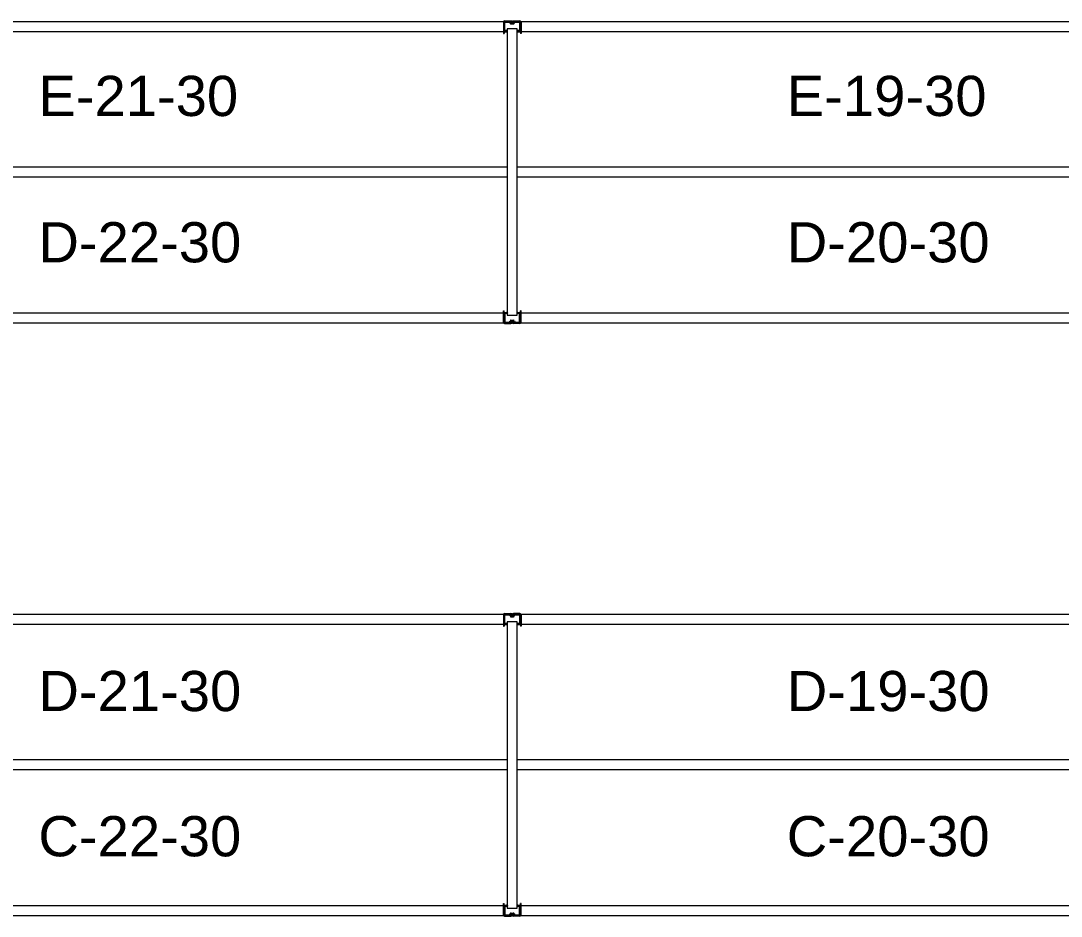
# Model space of a CAD drawing. Header units: inches. Extents: x 2743 to 10591, y -1604 to 5792.
# Drawn here: x 3173.9 to 3380.9, y -510.5 to -332.2 of the extents above; entities that cross this region are included whole.
import ezdxf

# ---------------------------------------------------------------- set-up
doc = ezdxf.new("R2010")
doc.units = ezdxf.units.IN
doc.header["$LTSCALE"] = 0.1875
doc.header["$MEASUREMENT"] = 0
for name, color, linetype, lineweight in [('22 Dimension', 7, 'Continuous', 5), ('32 Echelle', 160, 'Continuous', 15), ('33 Poutre', 30, 'Continuous', 15)]:
    doc.layers.add(name, color=color, linetype=linetype, lineweight=lineweight)
doc.styles.add('arial', font='')
doc.styles.get('arial').set_extended_font_data('Arial')

msp = doc.modelspace()

# ---------------------------------------------------------------- hatches: boundary and pattern name
at = {"layer": '32 Echelle'}
for points in [[(3270.70882, -334.52988), (3270.70882, -334.34238), (3270.52132, -334.34238)], [(3270.70882, -334.52988), (3270.70882, -334.34238), (3270.52132, -334.34238)], [(3272.70882, -334.52988), (3272.70882, -334.34238), (3272.89632, -334.34238)], [(3272.70882, -334.52988), (3272.70882, -334.34238), (3272.89632, -334.34238)], [(3270.70882, -390.15488), (3270.70882, -390.34238), (3270.52132, -390.34238)], [(3270.70882, -390.15488), (3270.70882, -390.34238), (3270.52132, -390.34238)], [(3272.70882, -390.15488), (3272.70882, -390.34238), (3272.89632, -390.34238)], [(3272.70882, -390.15488), (3272.70882, -390.34238), (3272.89632, -390.34238)], [(3270.70882, -452.52988), (3270.70882, -452.34238), (3270.52132, -452.34238)], [(3270.70882, -452.52988), (3270.70882, -452.34238), (3270.52132, -452.34238)], [(3272.70882, -452.52988), (3272.70882, -452.34238), (3272.89632, -452.34238)], [(3272.70882, -452.52988), (3272.70882, -452.34238), (3272.89632, -452.34238)], [(3270.70882, -508.15488), (3270.70882, -508.34238), (3270.52132, -508.34238)], [(3270.70882, -508.15488), (3270.70882, -508.34238), (3270.52132, -508.34238)], [(3272.70882, -508.15488), (3272.70882, -508.34238), (3272.89632, -508.34238)], [(3272.70882, -508.15488), (3272.70882, -508.34238), (3272.89632, -508.34238)]]:
    msp.add_hatch(color=256, dxfattribs=at).paths.add_polyline_path(points)

# ---------------------------------------------------------------- linework, layer by layer
at = {"layer": '22 Dimension'}
for p, q in [((3270.70882, -361.34238), (3125.08382, -361.34238)), ((3418.33382, -361.34238), (3272.70882, -361.34238)), ((3270.70882, -363.34238), (3125.08382, -363.34238)), ((3418.33382, -363.34238), (3272.70882, -363.34238)), ((3270.70882, -479.34238), (3125.08382, -479.34238)), ((3418.33382, -479.34238), (3272.70882, -479.34238)), ((3270.70882, -481.34238), (3125.08382, -481.34238)), ((3418.33382, -481.34238), (3272.70882, -481.34238))]:
    msp.add_line(p, q, dxfattribs=at)
at = {"layer": '32 Echelle', "linetype": 'Continuous', "lineweight": 25}
for p, q in [((3270.08386, -332.52613), (3270.08386, -334.15863)), ((3270.08386, -332.52613), (3270.08386, -334.15863)), ((3270.17386, -334.15863), (3270.17386, -332.52613)), ((3270.17386, -334.15863), (3270.17386, -332.52613)), ((3271.19645, -332.34238), (3270.26761, -332.34238)), ((3271.19645, -332.34238), (3270.26761, -332.34238)), ((3270.26761, -332.43238), (3271.19645, -332.43238)), ((3270.26761, -332.43238), (3271.19645, -332.43238)), ((3271.2861, -332.49872), (3271.33001, -332.64236)), ((3271.2861, -332.49872), (3271.33001, -332.64236)), ((3271.41608, -332.61604), (3271.37217, -332.47241)), ((3271.41608, -332.61604), (3271.37217, -332.47241)), ((3271.9119, -332.68238), (3271.50573, -332.68238)), ((3271.9119, -332.68238), (3271.50573, -332.68238)), ((3271.50573, -332.77238), (3271.9119, -332.77238)), ((3271.50573, -332.77238), (3271.9119, -332.77238)), ((3272.04547, -332.47241), (3272.00155, -332.61604)), ((3272.04547, -332.47241), (3272.00155, -332.61604)), ((3272.08762, -332.64236), (3272.13153, -332.49872)), ((3272.08762, -332.64236), (3272.13153, -332.49872)), ((3273.15002, -332.34238), (3272.22119, -332.34238)), ((3273.15002, -332.34238), (3272.22119, -332.34238)), ((3272.22119, -332.43238), (3273.15002, -332.43238)), ((3272.22119, -332.43238), (3273.15002, -332.43238)), ((3273.24377, -332.52613), (3273.24377, -334.15863)), ((3273.24377, -332.52613), (3273.24377, -334.15863)), ((3273.33377, -334.15863), (3273.33377, -332.52613)), ((3273.33377, -334.15863), (3273.33377, -332.52613)), ((3270.68386, -334.25238), (3270.26761, -334.25238)), ((3270.68386, -334.25238), (3270.26761, -334.25238)), ((3270.26761, -334.34238), (3270.68386, -334.34238)), ((3270.26761, -334.34238), (3270.68386, -334.34238)), ((3270.68386, -334.34238), (3270.68386, -334.25238)), ((3270.68386, -334.34238), (3270.68386, -334.25238)), ((3273.15002, -334.25238), (3272.73377, -334.25238)), ((3272.73377, -334.25238), (3272.73377, -334.34238)), ((3273.15002, -334.25238), (3272.73377, -334.25238)), ((3272.73377, -334.25238), (3272.73377, -334.34238)), ((3272.73377, -334.34238), (3273.15002, -334.34238)), ((3272.73377, -334.34238), (3273.15002, -334.34238)), ((3270.08386, -392.15863), (3270.08386, -390.52613)), ((3270.08386, -392.15863), (3270.08386, -390.52613)), ((3270.17386, -390.52613), (3270.17386, -392.15863)), ((3270.17386, -390.52613), (3270.17386, -392.15863)), ((3270.26761, -390.34238), (3270.68386, -390.34238)), ((3270.26761, -390.34238), (3270.68386, -390.34238)), ((3270.68386, -390.43238), (3270.26761, -390.43238)), ((3270.68386, -390.43238), (3270.26761, -390.43238)), ((3270.68386, -390.34238), (3270.68386, -390.43238)), ((3270.68386, -390.34238), (3270.68386, -390.43238)), ((3272.73377, -390.34238), (3273.15002, -390.34238)), ((3272.73377, -390.43238), (3272.73377, -390.34238)), ((3272.73377, -390.34238), (3273.15002, -390.34238)), ((3272.73377, -390.43238), (3272.73377, -390.34238)), ((3273.15002, -390.43238), (3272.73377, -390.43238)), ((3273.15002, -390.43238), (3272.73377, -390.43238)), ((3273.24377, -392.15863), (3273.24377, -390.52613)), ((3273.24377, -392.15863), (3273.24377, -390.52613)), ((3273.33377, -390.52613), (3273.33377, -392.15863)), ((3273.33377, -390.52613), (3273.33377, -392.15863)), ((3270.26761, -392.25238), (3271.19645, -392.25238)), ((3270.26761, -392.25238), (3271.19645, -392.25238)), ((3271.19645, -392.34238), (3270.26761, -392.34238)), ((3271.19645, -392.34238), (3270.26761, -392.34238)), ((3271.2861, -392.18604), (3271.33001, -392.04241)), ((3271.2861, -392.18604), (3271.33001, -392.04241)), ((3271.41608, -392.06872), (3271.37217, -392.21236)), ((3271.41608, -392.06872), (3271.37217, -392.21236)), ((3271.50573, -391.91238), (3271.9119, -391.91238)), ((3271.50573, -391.91238), (3271.9119, -391.91238)), ((3271.9119, -392.00238), (3271.50573, -392.00238)), ((3271.9119, -392.00238), (3271.50573, -392.00238)), ((3272.04547, -392.21236), (3272.00155, -392.06872)), ((3272.04547, -392.21236), (3272.00155, -392.06872)), ((3272.08762, -392.04241), (3272.13153, -392.18604)), ((3272.08762, -392.04241), (3272.13153, -392.18604)), ((3272.22119, -392.25238), (3273.15002, -392.25238)), ((3272.22119, -392.25238), (3273.15002, -392.25238)), ((3273.15002, -392.34238), (3272.22119, -392.34238)), ((3273.15002, -392.34238), (3272.22119, -392.34238)), ((3270.08386, -450.52613), (3270.08386, -452.15863)), ((3270.08386, -450.52613), (3270.08386, -452.15863)), ((3270.17386, -452.15863), (3270.17386, -450.52613)), ((3270.17386, -452.15863), (3270.17386, -450.52613)), ((3271.19645, -450.34238), (3270.26761, -450.34238)), ((3271.19645, -450.34238), (3270.26761, -450.34238)), ((3270.26761, -450.43238), (3271.19645, -450.43238)), ((3270.26761, -450.43238), (3271.19645, -450.43238)), ((3271.2861, -450.49872), (3271.33001, -450.64236)), ((3271.2861, -450.49872), (3271.33001, -450.64236)), ((3271.41608, -450.61604), (3271.37217, -450.47241)), ((3271.41608, -450.61604), (3271.37217, -450.47241)), ((3271.9119, -450.68238), (3271.50573, -450.68238)), ((3271.9119, -450.68238), (3271.50573, -450.68238)), ((3271.50573, -450.77238), (3271.9119, -450.77238)), ((3271.50573, -450.77238), (3271.9119, -450.77238)), ((3272.04547, -450.47241), (3272.00155, -450.61604)), ((3272.04547, -450.47241), (3272.00155, -450.61604)), ((3272.08762, -450.64236), (3272.13153, -450.49872)), ((3272.08762, -450.64236), (3272.13153, -450.49872)), ((3273.15002, -450.34238), (3272.22119, -450.34238)), ((3273.15002, -450.34238), (3272.22119, -450.34238)), ((3272.22119, -450.43238), (3273.15002, -450.43238)), ((3272.22119, -450.43238), (3273.15002, -450.43238)), ((3273.24377, -450.52613), (3273.24377, -452.15863)), ((3273.24377, -450.52613), (3273.24377, -452.15863)), ((3273.33377, -452.15863), (3273.33377, -450.52613)), ((3273.33377, -452.15863), (3273.33377, -450.52613)), ((3270.68386, -452.25238), (3270.26761, -452.25238)), ((3270.68386, -452.25238), (3270.26761, -452.25238)), ((3270.26761, -452.34238), (3270.68386, -452.34238)), ((3270.26761, -452.34238), (3270.68386, -452.34238)), ((3270.68386, -452.34238), (3270.68386, -452.25238)), ((3270.68386, -452.34238), (3270.68386, -452.25238)), ((3273.15002, -452.25238), (3272.73377, -452.25238)), ((3272.73377, -452.25238), (3272.73377, -452.34238)), ((3273.15002, -452.25238), (3272.73377, -452.25238)), ((3272.73377, -452.25238), (3272.73377, -452.34238)), ((3272.73377, -452.34238), (3273.15002, -452.34238)), ((3272.73377, -452.34238), (3273.15002, -452.34238)), ((3270.08386, -510.15863), (3270.08386, -508.52613)), ((3270.08386, -510.15863), (3270.08386, -508.52613)), ((3270.17386, -508.52613), (3270.17386, -510.15863)), ((3270.17386, -508.52613), (3270.17386, -510.15863)), ((3270.26761, -508.34238), (3270.68386, -508.34238)), ((3270.26761, -508.34238), (3270.68386, -508.34238)), ((3270.68386, -508.43238), (3270.26761, -508.43238)), ((3270.68386, -508.43238), (3270.26761, -508.43238)), ((3270.68386, -508.34238), (3270.68386, -508.43238)), ((3270.68386, -508.34238), (3270.68386, -508.43238)), ((3272.73377, -508.34238), (3273.15002, -508.34238)), ((3272.73377, -508.43238), (3272.73377, -508.34238)), ((3272.73377, -508.34238), (3273.15002, -508.34238)), ((3272.73377, -508.43238), (3272.73377, -508.34238)), ((3273.15002, -508.43238), (3272.73377, -508.43238)), ((3273.15002, -508.43238), (3272.73377, -508.43238)), ((3273.24377, -510.15863), (3273.24377, -508.52613)), ((3273.24377, -510.15863), (3273.24377, -508.52613)), ((3273.33377, -508.52613), (3273.33377, -510.15863)), ((3273.33377, -508.52613), (3273.33377, -510.15863)), ((3270.26761, -510.25238), (3271.19645, -510.25238)), ((3270.26761, -510.25238), (3271.19645, -510.25238)), ((3271.19645, -510.34238), (3270.26761, -510.34238)), ((3271.19645, -510.34238), (3270.26761, -510.34238)), ((3271.2861, -510.18604), (3271.33001, -510.04241)), ((3271.2861, -510.18604), (3271.33001, -510.04241)), ((3271.41608, -510.06872), (3271.37217, -510.21236)), ((3271.41608, -510.06872), (3271.37217, -510.21236)), ((3271.50573, -509.91238), (3271.9119, -509.91238)), ((3271.50573, -509.91238), (3271.9119, -509.91238)), ((3271.9119, -510.00238), (3271.50573, -510.00238)), ((3271.9119, -510.00238), (3271.50573, -510.00238)), ((3272.04547, -510.21236), (3272.00155, -510.06872)), ((3272.04547, -510.21236), (3272.00155, -510.06872)), ((3272.08762, -510.04241), (3272.13153, -510.18604)), ((3272.08762, -510.04241), (3272.13153, -510.18604)), ((3272.22119, -510.25238), (3273.15002, -510.25238)), ((3272.22119, -510.25238), (3273.15002, -510.25238)), ((3273.15002, -510.34238), (3272.22119, -510.34238)), ((3273.15002, -510.34238), (3272.22119, -510.34238))]:
    msp.add_line(p, q, dxfattribs=at)
at = {"layer": '32 Echelle'}
for p, q in [((3270.70882, -334.34238), (3270.52132, -334.34238)), ((3270.70882, -334.52988), (3270.52132, -334.34238)), ((3270.70882, -334.34238), (3270.52132, -334.34238)), ((3270.70882, -334.52988), (3270.52132, -334.34238)), ((3272.70882, -333.84238), (3270.70882, -333.84238)), ((3270.70882, -333.84238), (3270.70882, -390.84238)), ((3272.70882, -333.84238), (3270.70882, -333.84238)), ((3270.70882, -333.84238), (3270.70882, -390.84238)), ((3270.70882, -334.52988), (3270.70882, -334.34238)), ((3270.70882, -334.52988), (3270.70882, -334.34238)), ((3272.70882, -390.84238), (3272.70882, -333.84238)), ((3272.70882, -390.84238), (3272.70882, -333.84238)), ((3272.70882, -334.34238), (3272.89632, -334.34238)), ((3272.70882, -334.52988), (3272.70882, -334.34238)), ((3272.70882, -334.52988), (3272.89632, -334.34238)), ((3272.70882, -334.34238), (3272.89632, -334.34238)), ((3272.70882, -334.52988), (3272.70882, -334.34238)), ((3272.70882, -334.52988), (3272.89632, -334.34238)), ((3270.70882, -390.15488), (3270.52132, -390.34238)), ((3270.70882, -390.15488), (3270.52132, -390.34238)), ((3270.70882, -390.34238), (3270.52132, -390.34238)), ((3270.70882, -390.34238), (3270.52132, -390.34238)), ((3270.70882, -390.15488), (3270.70882, -390.34238)), ((3270.70882, -390.15488), (3270.70882, -390.34238)), ((3270.70882, -390.84238), (3272.70882, -390.84238)), ((3270.70882, -390.84238), (3272.70882, -390.84238)), ((3272.70882, -390.15488), (3272.70882, -390.34238)), ((3272.70882, -390.15488), (3272.89632, -390.34238)), ((3272.70882, -390.15488), (3272.70882, -390.34238)), ((3272.70882, -390.15488), (3272.89632, -390.34238)), ((3272.70882, -390.34238), (3272.89632, -390.34238)), ((3272.70882, -390.34238), (3272.89632, -390.34238)), ((3270.70882, -452.34238), (3270.52132, -452.34238)), ((3270.70882, -452.52988), (3270.52132, -452.34238)), ((3270.70882, -452.34238), (3270.52132, -452.34238)), ((3270.70882, -452.52988), (3270.52132, -452.34238)), ((3272.70882, -451.84238), (3270.70882, -451.84238)), ((3270.70882, -451.84238), (3270.70882, -508.84238)), ((3272.70882, -451.84238), (3270.70882, -451.84238)), ((3270.70882, -451.84238), (3270.70882, -508.84238)), ((3270.70882, -452.52988), (3270.70882, -452.34238)), ((3270.70882, -452.52988), (3270.70882, -452.34238)), ((3272.70882, -508.84238), (3272.70882, -451.84238)), ((3272.70882, -508.84238), (3272.70882, -451.84238)), ((3272.70882, -452.34238), (3272.89632, -452.34238)), ((3272.70882, -452.52988), (3272.70882, -452.34238)), ((3272.70882, -452.52988), (3272.89632, -452.34238)), ((3272.70882, -452.34238), (3272.89632, -452.34238)), ((3272.70882, -452.52988), (3272.70882, -452.34238)), ((3272.70882, -452.52988), (3272.89632, -452.34238)), ((3270.70882, -508.15488), (3270.52132, -508.34238)), ((3270.70882, -508.15488), (3270.52132, -508.34238)), ((3270.70882, -508.34238), (3270.52132, -508.34238)), ((3270.70882, -508.34238), (3270.52132, -508.34238)), ((3270.70882, -508.15488), (3270.70882, -508.34238)), ((3270.70882, -508.15488), (3270.70882, -508.34238)), ((3270.70882, -508.84238), (3272.70882, -508.84238)), ((3270.70882, -508.84238), (3272.70882, -508.84238)), ((3272.70882, -508.15488), (3272.70882, -508.34238)), ((3272.70882, -508.15488), (3272.89632, -508.34238)), ((3272.70882, -508.15488), (3272.70882, -508.34238)), ((3272.70882, -508.15488), (3272.89632, -508.34238)), ((3272.70882, -508.34238), (3272.89632, -508.34238)), ((3272.70882, -508.34238), (3272.89632, -508.34238))]:
    msp.add_line(p, q, dxfattribs=at)
at = {"layer": '32 Echelle', "linetype": 'Continuous', "lineweight": 25}
for centre, radius, start, end in [((3270.26761, -332.52613), 0.18375, 90, 180), ((3270.26761, -332.52613), 0.18375, 90, 180), ((3270.26761, -332.52613), 0.09375, 90, 180), ((3270.26761, -332.52613), 0.09375, 90, 180), ((3271.19645, -332.52613), 0.18375, 17, 90), ((3271.19645, -332.52613), 0.18375, 17, 90), ((3271.19645, -332.52613), 0.09375, 17, 90), ((3271.19645, -332.52613), 0.09375, 17, 90), ((3271.50573, -332.58863), 0.18375, 197, 270), ((3271.50573, -332.58863), 0.18375, 197, 270), ((3271.50573, -332.58863), 0.09375, 197, 270), ((3271.50573, -332.58863), 0.09375, 197, 270), ((3271.9119, -332.58863), 0.09375, 270, 343), ((3271.9119, -332.58863), 0.09375, 270, 343), ((3271.9119, -332.58863), 0.18375, 270, 343), ((3271.9119, -332.58863), 0.18375, 270, 343), ((3272.22119, -332.52613), 0.18375, 90, 163), ((3272.22119, -332.52613), 0.18375, 90, 163), ((3272.22119, -332.52613), 0.09375, 90, 163), ((3272.22119, -332.52613), 0.09375, 90, 163), ((3273.15002, -332.52613), 0.18375, 0, 90), ((3273.15002, -332.52613), 0.18375, 0, 90), ((3273.15002, -332.52613), 0.09375, 0, 90), ((3273.15002, -332.52613), 0.09375, 0, 90), ((3270.26761, -334.15863), 0.18375, 180, 270), ((3270.26761, -334.15863), 0.18375, 180, 270), ((3270.26761, -334.15863), 0.09375, 180, 270), ((3270.26761, -334.15863), 0.09375, 180, 270), ((3273.15002, -334.15863), 0.09375, 270, 0), ((3273.15002, -334.15863), 0.18375, 270, 0), ((3273.15002, -334.15863), 0.09375, 270, 0), ((3273.15002, -334.15863), 0.18375, 270, 0), ((3270.26761, -390.52613), 0.18375, 90, 180), ((3270.26761, -390.52613), 0.18375, 90, 180), ((3270.26761, -390.52613), 0.09375, 90, 180), ((3270.26761, -390.52613), 0.09375, 90, 180), ((3273.15002, -390.52613), 0.18375, 0, 90), ((3273.15002, -390.52613), 0.18375, 0, 90), ((3273.15002, -390.52613), 0.09375, 0, 90), ((3273.15002, -390.52613), 0.09375, 0, 90), ((3270.26761, -392.15863), 0.18375, 180, 270), ((3270.26761, -392.15863), 0.18375, 180, 270), ((3270.26761, -392.15863), 0.09375, 180, 270), ((3270.26761, -392.15863), 0.09375, 180, 270), ((3271.19645, -392.15863), 0.09375, 270, 343), ((3271.19645, -392.15863), 0.09375, 270, 343), ((3271.19645, -392.15863), 0.18375, 270, 343), ((3271.19645, -392.15863), 0.18375, 270, 343), ((3271.50573, -392.09613), 0.18375, 90, 163), ((3271.50573, -392.09613), 0.18375, 90, 163), ((3271.50573, -392.09613), 0.09375, 90, 163), ((3271.50573, -392.09613), 0.09375, 90, 163), ((3271.9119, -392.09613), 0.18375, 17, 90), ((3271.9119, -392.09613), 0.18375, 17, 90), ((3271.9119, -392.09613), 0.09375, 17, 90), ((3271.9119, -392.09613), 0.09375, 17, 90), ((3272.22119, -392.15863), 0.18375, 197, 270), ((3272.22119, -392.15863), 0.18375, 197, 270), ((3272.22119, -392.15863), 0.09375, 197, 270), ((3272.22119, -392.15863), 0.09375, 197, 270), ((3273.15002, -392.15863), 0.09375, 270, 0), ((3273.15002, -392.15863), 0.18375, 270, 0), ((3273.15002, -392.15863), 0.09375, 270, 0), ((3273.15002, -392.15863), 0.18375, 270, 0), ((3270.26761, -450.52613), 0.18375, 90, 180), ((3270.26761, -450.52613), 0.18375, 90, 180), ((3270.26761, -450.52613), 0.09375, 90, 180), ((3270.26761, -450.52613), 0.09375, 90, 180), ((3271.19645, -450.52613), 0.18375, 17, 90), ((3271.19645, -450.52613), 0.18375, 17, 90), ((3271.19645, -450.52613), 0.09375, 17, 90), ((3271.19645, -450.52613), 0.09375, 17, 90), ((3271.50573, -450.58863), 0.18375, 197, 270), ((3271.50573, -450.58863), 0.18375, 197, 270), ((3271.50573, -450.58863), 0.09375, 197, 270), ((3271.50573, -450.58863), 0.09375, 197, 270), ((3271.9119, -450.58863), 0.09375, 270, 343), ((3271.9119, -450.58863), 0.09375, 270, 343), ((3271.9119, -450.58863), 0.18375, 270, 343), ((3271.9119, -450.58863), 0.18375, 270, 343), ((3272.22119, -450.52613), 0.18375, 90, 163), ((3272.22119, -450.52613), 0.18375, 90, 163), ((3272.22119, -450.52613), 0.09375, 90, 163), ((3272.22119, -450.52613), 0.09375, 90, 163), ((3273.15002, -450.52613), 0.18375, 0, 90), ((3273.15002, -450.52613), 0.18375, 0, 90), ((3273.15002, -450.52613), 0.09375, 0, 90), ((3273.15002, -450.52613), 0.09375, 0, 90), ((3270.26761, -452.15863), 0.18375, 180, 270), ((3270.26761, -452.15863), 0.18375, 180, 270), ((3270.26761, -452.15863), 0.09375, 180, 270), ((3270.26761, -452.15863), 0.09375, 180, 270), ((3273.15002, -452.15863), 0.09375, 270, 0), ((3273.15002, -452.15863), 0.18375, 270, 0), ((3273.15002, -452.15863), 0.09375, 270, 0), ((3273.15002, -452.15863), 0.18375, 270, 0), ((3270.26761, -508.52613), 0.18375, 90, 180), ((3270.26761, -508.52613), 0.18375, 90, 180), ((3270.26761, -508.52613), 0.09375, 90, 180), ((3270.26761, -508.52613), 0.09375, 90, 180), ((3273.15002, -508.52613), 0.18375, 0, 90), ((3273.15002, -508.52613), 0.18375, 0, 90), ((3273.15002, -508.52613), 0.09375, 0, 90), ((3273.15002, -508.52613), 0.09375, 0, 90), ((3270.26761, -510.15863), 0.18375, 180, 270), ((3270.26761, -510.15863), 0.18375, 180, 270), ((3270.26761, -510.15863), 0.09375, 180, 270), ((3270.26761, -510.15863), 0.09375, 180, 270), ((3271.19645, -510.15863), 0.09375, 270, 343), ((3271.19645, -510.15863), 0.09375, 270, 343), ((3271.19645, -510.15863), 0.18375, 270, 343), ((3271.19645, -510.15863), 0.18375, 270, 343), ((3271.50573, -510.09613), 0.18375, 90, 163), ((3271.50573, -510.09613), 0.18375, 90, 163), ((3271.50573, -510.09613), 0.09375, 90, 163), ((3271.50573, -510.09613), 0.09375, 90, 163), ((3271.9119, -510.09613), 0.18375, 17, 90), ((3271.9119, -510.09613), 0.18375, 17, 90), ((3271.9119, -510.09613), 0.09375, 17, 90), ((3271.9119, -510.09613), 0.09375, 17, 90), ((3272.22119, -510.15863), 0.18375, 197, 270), ((3272.22119, -510.15863), 0.18375, 197, 270), ((3272.22119, -510.15863), 0.09375, 197, 270), ((3272.22119, -510.15863), 0.09375, 197, 270), ((3273.15002, -510.15863), 0.09375, 270, 0), ((3273.15002, -510.15863), 0.18375, 270, 0), ((3273.15002, -510.15863), 0.09375, 270, 0), ((3273.15002, -510.15863), 0.18375, 270, 0)]:
    msp.add_arc(centre, radius, start, end, dxfattribs=at)
at = {"layer": '33 Poutre'}
for p, q in [((3125.83382, -332.34238), (3269.95882, -332.34238)), ((3269.95882, -332.34238), (3269.95882, -334.34238)), ((3269.95882, -332.46738), (3269.95882, -334.72338)), ((3270.07782, -332.46738), (3270.07782, -334.72338)), ((3271.46482, -332.34238), (3270.20282, -332.34238)), ((3271.58982, -332.68238), (3271.58982, -332.46738)), ((3271.58982, -332.68238), (3271.70882, -332.68238)), ((3271.70882, -332.68238), (3271.70882, -332.46738)), ((3271.70882, -332.68238), (3271.70882, -332.46738)), ((3271.82782, -332.68238), (3271.70882, -332.68238)), ((3271.82782, -332.68238), (3271.82782, -332.46738)), ((3271.95282, -332.34238), (3273.21482, -332.34238)), ((3273.33982, -332.46738), (3273.33982, -334.72338)), ((3273.45882, -332.34238), (3417.58382, -332.34238)), ((3273.45882, -332.34238), (3273.45882, -334.34238)), ((3273.45882, -332.46738), (3273.45882, -334.72338)), ((3125.83382, -334.34238), (3269.95882, -334.34238)), ((3269.95882, -334.72338), (3270.07782, -334.72338)), ((3273.45882, -334.72338), (3273.33982, -334.72338)), ((3273.45882, -334.34238), (3417.58382, -334.34238)), ((3125.83382, -390.34238), (3269.95882, -390.34238)), ((3269.95882, -392.21738), (3269.95882, -389.96138)), ((3269.95882, -389.96138), (3270.07782, -389.96138)), ((3269.95882, -392.34238), (3269.95882, -390.34238)), ((3270.07782, -392.21738), (3270.07782, -389.96138)), ((3273.45882, -389.96138), (3273.33982, -389.96138)), ((3273.33982, -392.21738), (3273.33982, -389.96138)), ((3273.45882, -392.21738), (3273.45882, -389.96138)), ((3273.45882, -390.34238), (3417.58382, -390.34238)), ((3273.45882, -392.34238), (3273.45882, -390.34238)), ((3125.83382, -392.34238), (3269.95882, -392.34238)), ((3271.46482, -392.34238), (3270.20282, -392.34238)), ((3270.20282, -392.46138), (3271.46482, -392.46138)), ((3271.58982, -392.00238), (3271.58982, -392.21738)), ((3271.58982, -392.00238), (3271.70882, -392.00238)), ((3271.70882, -392.00238), (3271.70882, -392.21738)), ((3271.70882, -392.00238), (3271.70882, -392.21738)), ((3271.82782, -392.00238), (3271.70882, -392.00238)), ((3271.82782, -392.00238), (3271.82782, -392.21738)), ((3271.95282, -392.34238), (3273.21482, -392.34238)), ((3273.21482, -392.46138), (3271.95282, -392.46138)), ((3273.45882, -392.34238), (3417.58382, -392.34238)), ((3125.83382, -450.34238), (3269.95882, -450.34238)), ((3269.95882, -450.34238), (3269.95882, -452.34238)), ((3269.95882, -450.46738), (3269.95882, -452.72338)), ((3270.07782, -450.46738), (3270.07782, -452.72338)), ((3270.20282, -450.22338), (3271.46482, -450.22338)), ((3271.46482, -450.34238), (3270.20282, -450.34238)), ((3271.58982, -450.68238), (3271.58982, -450.46738)), ((3271.58982, -450.68238), (3271.70882, -450.68238)), ((3271.70882, -450.68238), (3271.70882, -450.46738)), ((3271.70882, -450.68238), (3271.70882, -450.46738)), ((3271.82782, -450.68238), (3271.70882, -450.68238)), ((3271.82782, -450.68238), (3271.82782, -450.46738)), ((3273.21482, -450.22338), (3271.95282, -450.22338)), ((3271.95282, -450.34238), (3273.21482, -450.34238)), ((3273.33982, -450.46738), (3273.33982, -452.72338)), ((3273.45882, -450.34238), (3417.58382, -450.34238)), ((3273.45882, -450.34238), (3273.45882, -452.34238)), ((3273.45882, -450.46738), (3273.45882, -452.72338)), ((3125.83382, -452.34238), (3269.95882, -452.34238)), ((3269.95882, -452.72338), (3270.07782, -452.72338)), ((3273.45882, -452.72338), (3273.33982, -452.72338)), ((3273.45882, -452.34238), (3417.58382, -452.34238)), ((3125.83382, -508.34238), (3269.95882, -508.34238)), ((3269.95882, -510.21738), (3269.95882, -507.96138)), ((3269.95882, -507.96138), (3270.07782, -507.96138)), ((3269.95882, -510.34238), (3269.95882, -508.34238)), ((3270.07782, -510.21738), (3270.07782, -507.96138)), ((3273.45882, -507.96138), (3273.33982, -507.96138)), ((3273.33982, -510.21738), (3273.33982, -507.96138)), ((3273.45882, -510.21738), (3273.45882, -507.96138)), ((3273.45882, -508.34238), (3417.58382, -508.34238)), ((3273.45882, -510.34238), (3273.45882, -508.34238)), ((3125.83382, -510.34238), (3269.95882, -510.34238)), ((3271.46482, -510.34238), (3270.20282, -510.34238)), ((3270.20282, -510.46138), (3271.46482, -510.46138)), ((3271.58982, -510.00238), (3271.58982, -510.21738)), ((3271.58982, -510.00238), (3271.70882, -510.00238)), ((3271.70882, -510.00238), (3271.70882, -510.21738)), ((3271.70882, -510.00238), (3271.70882, -510.21738)), ((3271.82782, -510.00238), (3271.70882, -510.00238)), ((3271.82782, -510.00238), (3271.82782, -510.21738)), ((3271.95282, -510.34238), (3273.21482, -510.34238)), ((3273.21482, -510.46138), (3271.95282, -510.46138)), ((3273.45882, -510.34238), (3417.58382, -510.34238))]:
    msp.add_line(p, q, dxfattribs=at)
for centre, radius, start, end in [((3270.20282, -332.46738), 0.244, 90, 180), ((3270.20282, -332.46738), 0.125, 90, 180), ((3271.46482, -332.46738), 0.244, 0, 90), ((3271.46482, -332.46738), 0.125, 0, 90), ((3271.95282, -332.46738), 0.244, 90, 180), ((3271.95282, -332.46738), 0.125, 90, 180), ((3273.21482, -332.46738), 0.244, 0, 90), ((3273.21482, -332.46738), 0.125, 0, 90), ((3270.20282, -392.21738), 0.244, 180, 270), ((3270.20282, -392.21738), 0.125, 180, 270), ((3271.46482, -392.21738), 0.125, 270, 0), ((3271.46482, -392.21738), 0.244, 270, 0), ((3271.95282, -392.21738), 0.244, 180, 270), ((3271.95282, -392.21738), 0.125, 180, 270), ((3273.21482, -392.21738), 0.244, 270, 0), ((3273.21482, -392.21738), 0.125, 270, 0), ((3270.20282, -450.46738), 0.244, 90, 180), ((3270.20282, -450.46738), 0.125, 90, 180), ((3271.46482, -450.46738), 0.244, 0, 90), ((3271.46482, -450.46738), 0.125, 0, 90), ((3271.95282, -450.46738), 0.244, 90, 180), ((3271.95282, -450.46738), 0.125, 90, 180), ((3273.21482, -450.46738), 0.244, 0, 90), ((3273.21482, -450.46738), 0.125, 0, 90), ((3270.20282, -510.21738), 0.244, 180, 270), ((3270.20282, -510.21738), 0.125, 180, 270), ((3271.46482, -510.21738), 0.125, 270, 0), ((3271.46482, -510.21738), 0.244, 270, 0), ((3271.95282, -510.21738), 0.244, 180, 270), ((3271.95282, -510.21738), 0.125, 180, 270), ((3273.21482, -510.21738), 0.244, 270, 0), ((3273.21482, -510.21738), 0.125, 270, 0)]:
    msp.add_arc(centre, radius, start, end, dxfattribs=at)

# ---------------------------------------------------------------- texts
at = {"layer": '22 Dimension', "char_height": 8, "attachment_point": 1, "style": 'arial'}
for s, insert in [('{\\fArial Unicode MS|b0|i0|c0|p2;\\C8;E-21-30}', (3177.42095, -343.17536)), ('{\\fArial Unicode MS|b0|i0|c0|p2;\\C8;E-19-30}', (3326.3319, -343.17536)), ('{\\fArial Unicode MS|b0|i0|c0|p2;\\C8;D-22-30}', (3177.42095, -372.30832)), ('{\\fArial Unicode MS|b0|i0|c0|p2;\\C8;D-20-30}', (3326.3319, -372.30832)), ('{\\fArial Unicode MS|b0|i0|c0|p2;\\C8;D-21-30}', (3177.42095, -461.63949)), ('{\\fArial Unicode MS|b0|i0|c0|p2;\\C8;D-19-30}', (3326.3319, -461.63949)), ('{\\fArial Unicode MS|b0|i0|c0|p2;\\C8;C-22-30}', (3177.42095, -490.53793)), ('{\\fArial Unicode MS|b0|i0|c0|p2;\\C8;C-20-30}', (3326.3319, -490.53793))]:
    msp.add_mtext_dynamic_manual_height_columns(s, width=68.8901007, gutter_width=5, heights=[0], dxfattribs=dict(at, insert=insert))

doc.saveas('drawing.dxf')
